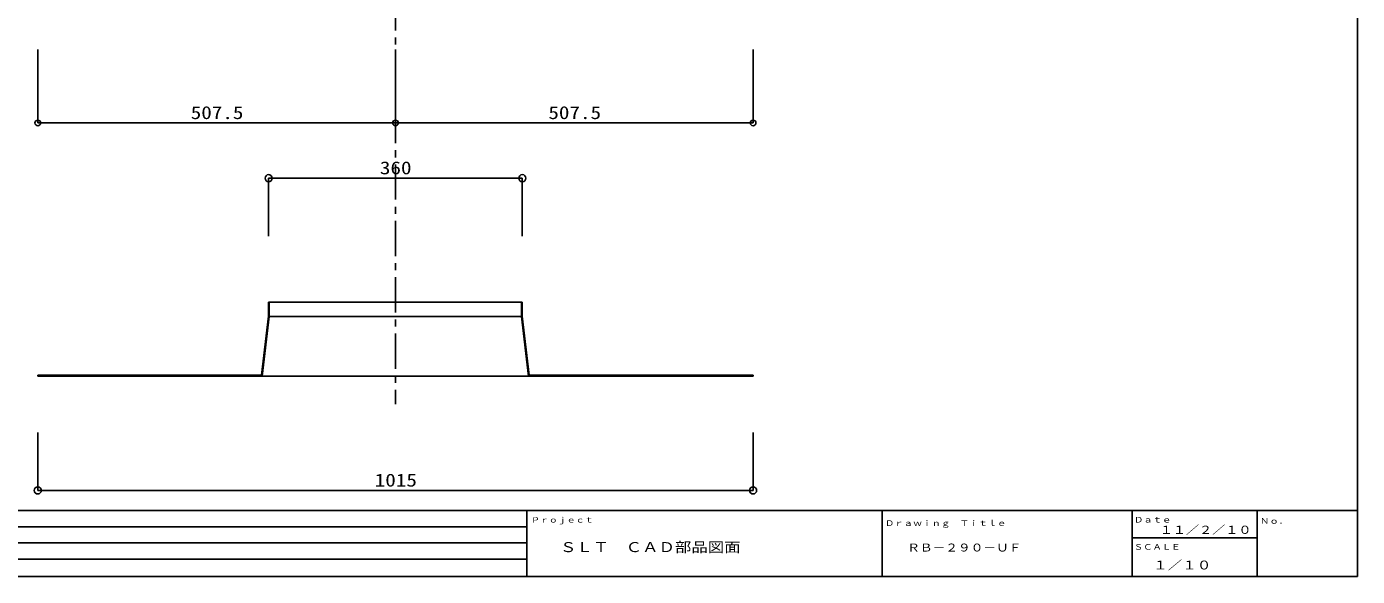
# Model space of a CAD drawing. Units: millimetres at full size. Extents: x -1447 to 1447, y -1005 to 1005.
# Drawn here: x -442 to 1447, y -1005 to -225 of the extents above; entities that cross this region are included whole.
import ezdxf
from ezdxf.enums import TextEntityAlignment as Align

# ---------------------------------------------------------------- set-up
doc = ezdxf.new("R2010")
doc.units = ezdxf.units.MM
doc.header["$LTSCALE"] = 10
doc.linetypes.add('CHAIN1', pattern=[8, 5, -1, 1, -1])
doc.layers.add('0-1___', color=134, linetype='Continuous')
doc.layers.add('F-F', color=134, linetype='Continuous')
doc.styles.add('ＭＳ ゴシック', font='')
doc.styles.get('ＭＳ ゴシック').set_extended_font_data('MS Gothic')

msp = doc.modelspace()

# ---------------------------------------------------------------- linework, layer by layer
at = {"layer": '0-1___', "color": 3}
for p, q in [((-1396.93, -911.25), (1446.63, -911.25)), ((268.03, -911.25), (268.03, -1003.28)), ((772.13, -911.25), (772.13, -1003.28)), ((1304.63, -911.25), (1304.63, -1003.28))]:
    msp.add_line(p, q, dxfattribs=at)
at = {"layer": '0-1___'}
for p, q in [((1127.13, -911.25), (1127.13, -1003.28)), ((1127.13, -950.17), (1304.63, -950.17))]:
    msp.add_line(p, q, dxfattribs=at)
at = {"layer": '0-1___', "color": 6}
for p, q in [((-732.27, -934.26), (268.03, -934.26)), ((-731.38, -957.27), (268.03, -957.27)), ((-732.27, -980.27), (268.03, -980.27))]:
    msp.add_line(p, q, dxfattribs=at)
at = {"layer": '0-1___', "color": 3}
msp.add_lwpolyline([(-1446.63, 1004.65), (1446.63, 1004.65), (1446.63, -1004.65), (-1446.63, -1004.65)], close=True, dxfattribs=at)
msp.add_lwpolyline([(-1446.63, -911.25), (1446.63, -911.25), (1446.63, -1003.28)], dxfattribs=at)
at = {"layer": 'F-F', "color": 7, "linetype": 'CHAIN1'}
msp.add_line((81.64, 859.95), (81.64, -760.1), dxfattribs=at)
at = {"layer": 'F-F', "color": 4}
for p, q in [((-425.86, -257.17), (-425.86, -361.22)), ((81.64, -257.17), (81.64, -361.22)), ((81.64, -257.17), (81.64, -361.22)), ((589.14, -257.17), (589.14, -361.22)), ((-425.86, -361.22), (81.64, -361.22)), ((81.64, -361.22), (589.14, -361.22)), ((-98.36, -521.66), (-98.36, -439.59)), ((-98.36, -439.59), (261.64, -439.59)), ((261.64, -521.66), (261.64, -439.59)), ((-425.86, -800.65), (-425.86, -882.72)), ((589.14, -800.65), (589.14, -882.72)), ((-425.86, -882.72), (589.14, -882.72))]:
    msp.add_line(p, q, dxfattribs=at)
at = {"layer": 'F-F'}
for p, q in [((-98.36, -635.32), (-98.36, -615.32)), ((-98.36, -615.32), (-97.36, -615.32)), ((-97.36, -634.87), (-97.36, -615.32)), ((-97.36, -615.32), (260.64, -615.32)), ((260.64, -634.87), (260.64, -615.32)), ((260.64, -615.32), (261.64, -615.32)), ((261.64, -635.32), (261.64, -615.32)), ((-98.36, -635.32), (-108.24, -719.32)), ((-97.42, -635.87), (-107.35, -720.32)), ((-97.42, -635.87), (-97.36, -634.87)), ((260.7, -635.87), (-97.42, -635.87)), ((260.7, -635.87), (260.64, -634.87)), ((260.7, -635.87), (270.63, -720.32)), ((261.64, -635.32), (271.52, -719.32)), ((-425.86, -719.32), (-108.24, -719.32)), ((-425.86, -719.32), (-425.86, -720.32)), ((-425.86, -720.32), (589.14, -720.32)), ((271.52, -719.32), (589.14, -719.32)), ((589.14, -719.32), (589.14, -720.32))]:
    msp.add_line(p, q, dxfattribs=at)
at = {"layer": 'F-F', "color": 4}
for centre, radius in [((-425.86, -361.22), 4), ((81.64, -361.22), 4), ((81.64, -361.22), 4), ((589.14, -361.22), 4), ((-98.36, -439.59), 5), ((261.64, -439.59), 5), ((-425.86, -882.72), 5), ((589.14, -882.72), 5)]:
    msp.add_circle(centre, radius, dxfattribs=at)

# ---------------------------------------------------------------- texts
at = {"layer": '0-1___', "style": 'ＭＳ ゴシック', "width": 1.2}
for s, height, p in [('Ｐｒｏｊｅｃｔ', 7.53, (274.05, -930.65)), ('Ｄｒａｗｉｎｇ\u3000Ｔｉｔｌｅ', 7.89, (776.19, -935.51)), ('Ｄａｔｅ', 7.89, (1129.59, -930.65)), ('Ｎｏ．', 7.89, (1308.53, -932.44)), ('１１／２／１０', 11.36, (1166.19, -947.76)), ('ＳＬＴ\u3000ＣＡＤ部品図面', 14.23, (315.18, -974.48)), ('ＲＢ－２９０－ＵＦ', 11, (807.87, -972.67)), ('ＳＣＡＬＥ', 7.89, (1129.38, -969.24)), ('１／１０', 12.62, (1156.8, -998.64))]:
    msp.add_text(s, height=height, dxfattribs=at).set_placement(p, align=Align.BOTTOM_LEFT)
at = {"layer": 'F-F', "color": 4, "style": 'ＭＳ ゴシック', "width": 1.2}
for s, p in [('507.5', (-208.87, -361.22)), ('507.5', (298.63, -361.22)), ('360', (59.58, -439.59)), ('1015', (52.23, -882.72))]:
    msp.add_text(s, height=18.33, dxfattribs=at).set_placement(p, align=Align.BOTTOM_LEFT)

doc.saveas('drawing.dxf')
